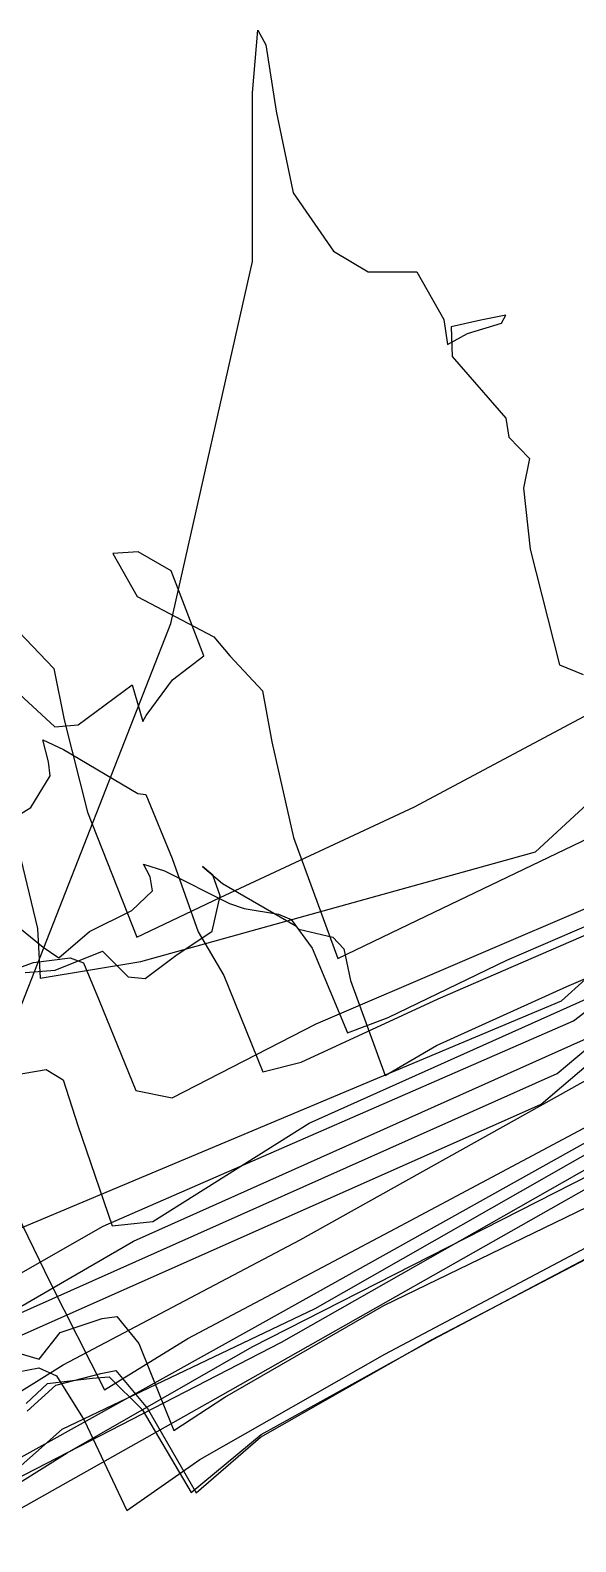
# Model space of a CAD drawing. Header units: millimetres. Extents: x -6 to 13, y -285 to 1.
# Drawn here: x -1.822 to -1.081, y -1.196 to 0.857 of the extents above; entities that cross this region are included whole.
import ezdxf

# ---------------------------------------------------------------- set-up
doc = ezdxf.new("R2010")
doc.units = ezdxf.units.MM
for name, color, linetype in [('20141128', 145, 'Continuous'), ('20141216', 40, 'Continuous'), ('20150317', 54, 'Continuous'), ('20150525', 177, 'Continuous'), ('20150619', 122, 'Continuous'), ('20151020', 220, 'Continuous'), ('20151209', 128, 'Continuous'), ('20160126', 20, 'Continuous'), ('20160401', 141, 'Continuous'), ('20160920', 48, 'Continuous'), ('20161011', 208, 'Continuous'), ('20161124', 188, 'Continuous'), ('20161222', 142, 'Continuous'), ('20170213', 4, 'Continuous'), ('20170413', 115, 'Continuous'), ('20170622', 148, 'Continuous'), ('20170925', 79, 'Continuous'), ('20180328', 34, 'Continuous'), ('20180507', 185, 'Continuous'), ('20180702', 47, 'Continuous'), ('20181022', 205, 'Continuous'), ('20190208', 168, 'Continuous'), ('20190618', 77, 'Continuous'), ('20190722', 203, 'Continuous'), ('20190919', 195, 'Continuous')]:
    doc.layers.add(name, color=color, linetype=linetype)

msp = doc.modelspace()

# ---------------------------------------------------------------- linework, layer by layer
at = {"layer": '20141128'}
for p, q in [((-1.1748, -0.4061, -48.6), (-0.6292, -0.1711, -49.2)), ((-1.6593, -0.2932, -42.6), (-1.6683, -0.2759, -43.2)), ((-1.6683, -0.2759, -43.2), (-1.6394, -0.2849, -43.8)), ((-1.6394, -0.2849, -43.8), (-1.5514, -0.3295, -44.4)), ((-1.6559, -0.312, -42), (-1.6593, -0.2932, -42.6)), ((-1.6842, -0.339, -41.4), (-1.6559, -0.312, -42)), ((-1.7417, -0.3673, -40.8), (-1.6842, -0.339, -41.4)), ((-1.5514, -0.3295, -44.4), (-1.5315, -0.3362, -45)), ((-1.5315, -0.3362, -45), (-1.4847, -0.3439, -45.6)), ((-1.4847, -0.3439, -45.6), (-1.4676, -0.351, -46.2)), ((-1.8511, -0.3504, -39), (-1.8046, -0.3888, -39.6)), ((-1.783, -0.4031, -40.2), (-1.7417, -0.3673, -40.8)), ((-1.4676, -0.351, -46.2), (-1.4391, -0.3899, -46.8)), ((-1.8046, -0.3888, -39.6), (-1.783, -0.4031, -40.2)), ((-1.4391, -0.3899, -46.8), (-1.3912, -0.505, -47.4)), ((-1.336, -0.4841, -48), (-1.1748, -0.4061, -48.6)), ((-1.3912, -0.505, -47.4), (-1.336, -0.4841, -48))]:
    msp.add_line(p, q, dxfattribs=at)
at = {"layer": '20141216'}
for p, q in [((-1.093, -0.442, -48.6), (-0.524, -0.195, -49.2)), ((-1.574, -0.291, -42.6), (-1.588, -0.279, -43.2)), ((-1.588, -0.279, -43.2), (-1.561, -0.302, -43.8)), ((-1.564, -0.319, -42), (-1.574, -0.291, -42.6)), ((-1.561, -0.302, -43.8), (-1.462, -0.359, -44.4)), ((-1.575, -0.367, -41.4), (-1.564, -0.319, -42)), ((-1.624, -0.4, -40.8), (-1.575, -0.367, -41.4)), ((-1.462, -0.359, -44.4), (-1.457, -0.364, -45)), ((-1.457, -0.364, -45), (-1.411, -0.375, -45.6)), ((-1.411, -0.375, -45.6), (-1.396, -0.391, -46.2)), ((-1.788, -0.42, -38.4), (-1.724, -0.394, -39)), ((-1.724, -0.394, -39), (-1.689, -0.429, -39.6)), ((-1.666, -0.431, -40.2), (-1.624, -0.4, -40.8)), ((-1.396, -0.391, -46.2), (-1.387, -0.434, -46.8)), ((-1.829, -0.423, -37.8), (-1.788, -0.42, -38.4)), ((-1.689, -0.429, -39.6), (-1.666, -0.431, -40.2)), ((-1.387, -0.434, -46.8), (-1.34, -0.563, -47.4)), ((-1.27, -0.522, -48), (-1.093, -0.442, -48.6)), ((-1.34, -0.563, -47.4), (-1.27, -0.522, -48))]:
    msp.add_line(p, q, dxfattribs=at)
at = {"layer": '20150317'}
for p, q in [((-1.797, -0.137, -42.6), (-1.805, -0.107, -43.2)), ((-1.805, -0.107, -43.2), (-1.777, -0.12, -43.8)), ((-1.777, -0.12, -43.8), (-1.676, -0.18, -44.4)), ((-1.795, -0.156, -42), (-1.797, -0.137, -42.6)), ((-1.821, -0.199, -41.4), (-1.795, -0.156, -42)), ((-1.676, -0.18, -44.4), (-1.665, -0.181, -45)), ((-1.665, -0.181, -45), (-1.629, -0.268, -45.6)), ((-1.883, -0.237, -40.8), (-1.821, -0.199, -41.4)), ((-1.268, -0.459, -48.6), (-0.648, -0.189, -49.2)), ((-1.629, -0.268, -45.6), (-1.594, -0.368, -46.2)), ((-1.594, -0.368, -46.2), (-1.559, -0.427, -46.8)), ((-1.559, -0.427, -46.8), (-1.506, -0.558, -47.4)), ((-1.454, -0.545, -48), (-1.268, -0.459, -48.6)), ((-1.506, -0.558, -47.4), (-1.454, -0.545, -48))]:
    msp.add_line(p, q, dxfattribs=at)
at = {"layer": '20150525'}
for p, q in [((-1.1358, -0.2591, -49.2), (-0.7005, 0.1432, -49.8)), ((-1.8493, -0.2087, -46.8), (-1.812, -0.3631, -47.4)), ((-1.6719, -0.4082, -48.6), (-1.1358, -0.2591, -49.2)), ((-1.812, -0.3631, -47.4), (-1.8084, -0.4308, -48)), ((-1.8084, -0.4308, -48), (-1.6719, -0.4082, -48.6))]:
    msp.add_line(p, q, dxfattribs=at)
at = {"layer": '20150619'}
for p, q in [((-1.52, 0.772, -34.8), (-1.513, 0.857, -35.4)), ((-1.513, 0.857, -35.4), (-1.502, 0.837, -36)), ((-1.502, 0.837, -36), (-1.488, 0.747, -36.6)), ((-1.52, 0.543, -34.2), (-1.52, 0.772, -34.8)), ((-1.488, 0.747, -36.6), (-1.465, 0.636, -37.2)), ((-1.465, 0.636, -37.2), (-1.41, 0.557, -37.8)), ((-1.41, 0.557, -37.8), (-1.363, 0.529, -38.4)), ((-1.631, 0.051, -33.6), (-1.52, 0.543, -34.2)), ((-1.363, 0.529, -38.4), (-1.297, 0.529, -39)), ((-1.297, 0.529, -39), (-1.26, 0.464, -39.6)), ((-1.26, 0.464, -39.6), (-1.255, 0.43, -40.2)), ((-1.21, 0.463, -42.6), (-1.25, 0.454, -43.2)), ((-1.25, 0.454, -43.2), (-1.249, 0.414, -43.8)), ((-1.228, 0.445, -40.8), (-1.182, 0.459, -41.4)), ((-1.176, 0.47, -42), (-1.21, 0.463, -42.6)), ((-1.182, 0.459, -41.4), (-1.176, 0.47, -42)), ((-1.255, 0.43, -40.2), (-1.228, 0.445, -40.8)), ((-1.249, 0.414, -43.8), (-1.176, 0.33, -44.4)), ((-1.176, 0.33, -44.4), (-1.172, 0.304, -45)), ((-1.172, 0.304, -45), (-1.144, 0.275, -45.6)), ((-1.144, 0.275, -45.6), (-1.152, 0.235, -46.2)), ((-1.152, 0.235, -46.2), (-1.143, 0.152, -46.8)), ((-1.143, 0.152, -46.8), (-1.103, -0.005, -47.4)), ((-1.887, -0.602, -33), (-1.631, 0.051, -33.6)), ((-1.103, -0.005, -47.4), (-1.071, -0.018, -48))]:
    msp.add_line(p, q, dxfattribs=at)
at = {"layer": '20151020'}
for p, q in [((-1.274, -0.9209, -48.6), (-0.5342, -0.5292, -49.2)), ((-1.5082, -1.0506, -48), (-1.274, -0.9209, -48.6)), ((-1.8273, -1.0083, -44.4), (-1.7986, -0.9815, -45)), ((-1.7986, -0.9815, -45), (-1.7377, -0.9739, -45.6)), ((-1.7377, -0.9739, -45.6), (-1.7146, -0.9721, -46.2)), ((-1.7146, -0.9721, -46.2), (-1.6698, -1.0168, -46.8)), ((-1.6698, -1.0168, -46.8), (-1.6032, -1.1293, -47.4)), ((-1.6032, -1.1293, -47.4), (-1.5082, -1.0506, -48))]:
    msp.add_line(p, q, dxfattribs=at)
at = {"layer": '20151209'}
for p, q in [((-1.2769, -0.922, -48.6), (-0.5376, -0.5358, -49.2)), ((-1.5093, -1.0541, -48), (-1.2769, -0.922, -48.6)), ((-1.7263, -0.9676, -45.6), (-1.7055, -0.9638, -46.2)), ((-1.7055, -0.9638, -46.2), (-1.6625, -1.0152, -46.8)), ((-1.826, -1.0188, -44.4), (-1.7872, -0.9837, -45)), ((-1.7872, -0.9837, -45), (-1.7263, -0.9676, -45.6)), ((-1.6625, -1.0152, -46.8), (-1.5966, -1.13, -47.4)), ((-1.5966, -1.13, -47.4), (-1.5093, -1.0541, -48))]:
    msp.add_line(p, q, dxfattribs=at)
at = {"layer": '20160126'}
for p, q in [((-1.3416, -0.8756, -48.6), (-0.6677, -0.5483, -49.2)), ((-1.5576, -1, -48), (-1.3416, -0.8756, -48.6)), ((-1.7812, -0.9119, -45), (-1.7244, -0.8931, -45.6)), ((-1.7244, -0.8931, -45.6), (-1.7045, -0.8903, -46.2)), ((-1.7045, -0.8903, -46.2), (-1.6745, -0.927, -46.8)), ((-1.9284, -0.914, -43.8), (-1.8097, -0.9481, -44.4)), ((-1.8097, -0.9481, -44.4), (-1.7812, -0.9119, -45)), ((-1.6745, -0.927, -46.8), (-1.6271, -1.0454, -47.4)), ((-1.6271, -1.0454, -47.4), (-1.5576, -1, -48))]:
    msp.add_line(p, q, dxfattribs=at)
at = {"layer": '20160401'}
for p, q in [((-1.4337, -0.4928, -48.6), (-0.8158, -0.2279, -49.2)), ((-1.8687, -0.4276, -44.4), (-1.8175, -0.4093, -45)), ((-1.8175, -0.4093, -45), (-1.7677, -0.4029, -45.6)), ((-1.7677, -0.4029, -45.6), (-1.7497, -0.4097, -46.2)), ((-1.7497, -0.4097, -46.2), (-1.7285, -0.4612, -46.8)), ((-1.7285, -0.4612, -46.8), (-1.6785, -0.5835, -47.4)), ((-1.6294, -0.5931, -48), (-1.4337, -0.4928, -48.6)), ((-1.6785, -0.5835, -47.4), (-1.6294, -0.5931, -48))]:
    msp.add_line(p, q, dxfattribs=at)
at = {"layer": '20160920'}
for p, q in [((-1.3403, -0.9416, -48.6), (-0.5467, -0.5208, -49.2)), ((-1.5914, -1.0848, -48), (-1.3403, -0.9416, -48.6)), ((-1.8707, -0.9717, -45), (-1.8102, -0.9601, -45.6)), ((-1.8102, -0.9601, -45.6), (-1.7861, -0.971, -46.2)), ((-1.7861, -0.971, -46.2), (-1.7486, -1.0312, -46.8)), ((-1.7486, -1.0312, -46.8), (-1.6908, -1.1538, -47.4)), ((-1.6908, -1.1538, -47.4), (-1.5914, -1.0848, -48))]:
    msp.add_line(p, q, dxfattribs=at)
at = {"layer": '20161011'}
for p, q in [((-1.5203, -0.9316, -48.6), (-0.7153, -0.5212, -49.2)), ((-1.772, -1.0757, -48), (-1.5203, -0.9316, -48.6)), ((-1.8916, -1.1505, -47.4), (-1.772, -1.0757, -48))]:
    msp.add_line(p, q, dxfattribs=at)
at = {"layer": '20161124'}
for p, q in [((-1.6754, 0.1484, -42.6), (-1.7098, 0.1463, -43.2)), ((-1.7098, 0.1463, -43.2), (-1.6767, 0.0876, -43.8)), ((-1.6304, 0.1226, -42), (-1.6754, 0.1484, -42.6)), ((-1.586, 0.0072, -41.4), (-1.6304, 0.1226, -42)), ((-1.6767, 0.0876, -43.8), (-1.5727, 0.0329, -44.4)), ((-1.5727, 0.0329, -44.4), (-1.551, 0.007, -45)), ((-1.6288, -0.0253, -40.8), (-1.586, 0.0072, -41.4)), ((-1.551, 0.007, -45), (-1.5065, -0.0402, -45.6)), ((-1.8548, -0.0282, -37.2), (-1.7888, -0.0894, -37.8)), ((-1.7569, -0.0865, -38.4), (-1.6837, -0.0323, -39)), ((-1.6837, -0.0323, -39), (-1.669, -0.0822, -39.6)), ((-1.6644, -0.0741, -40.2), (-1.6288, -0.0253, -40.8)), ((-1.5065, -0.0402, -45.6), (-1.494, -0.1095, -46.2)), ((-1.669, -0.0822, -39.6), (-1.6644, -0.0741, -40.2)), ((-1.7888, -0.0894, -37.8), (-1.7569, -0.0865, -38.4)), ((-1.494, -0.1095, -46.2), (-1.4645, -0.2398, -46.8)), ((-1.4645, -0.2398, -46.8), (-1.4041, -0.4039, -47.4)), ((-1.2961, -0.3519, -48), (-1.04, -0.2294, -48.6)), ((-1.4041, -0.4039, -47.4), (-1.2961, -0.3519, -48))]:
    msp.add_line(p, q, dxfattribs=at)
at = {"layer": '20161222'}
for p, q in [((-1.3, -0.198, -48.6), (-0.438, 0.262, -49.2)), ((-1.838, 0.04, -45), (-1.79, -0.01, -45.6)), ((-1.79, -0.01, -45.6), (-1.776, -0.08, -46.2)), ((-1.776, -0.08, -46.2), (-1.744, -0.205, -46.8)), ((-1.744, -0.205, -46.8), (-1.677, -0.375, -47.4)), ((-1.564, -0.321, -48), (-1.3, -0.198, -48.6)), ((-1.677, -0.375, -47.4), (-1.564, -0.321, -48))]:
    msp.add_line(p, q, dxfattribs=at)
at = {"layer": '20170213'}
for p, q in [((-1.4433, -0.6279, -48.6), (-0.7206, -0.3037, -49.2)), ((-1.861, -0.5654, -45), (-1.8005, -0.5546, -45.6)), ((-1.8005, -0.5546, -45.6), (-1.7773, -0.5686, -46.2)), ((-1.7773, -0.5686, -46.2), (-1.7572, -0.6309, -46.8)), ((-1.7572, -0.6309, -46.8), (-1.7109, -0.7671, -47.4)), ((-1.6553, -0.7614, -48), (-1.4433, -0.6279, -48.6)), ((-1.7109, -0.7671, -47.4), (-1.6553, -0.7614, -48))]:
    msp.add_line(p, q, dxfattribs=at)
at = {"layer": '20170413'}
for p, q in [((-1.0838, -0.4889, -49.2), (-0.4305, 0.0208, -49.8)), ((-1.7228, -0.7674, -48.6), (-1.0838, -0.4889, -49.2)), ((-1.9105, -0.8743, -48), (-1.7228, -0.7674, -48.6))]:
    msp.add_line(p, q, dxfattribs=at)
at = {"layer": '20170622'}
for p, q in [((-1.6815, -0.788, -48.6), (-0.9539, -0.4623, -49.2)), ((-1.8666, -0.8947, -48), (-1.6815, -0.788, -48.6))]:
    msp.add_line(p, q, dxfattribs=at)
at = {"layer": '20170925'}
for p, q in [((-1.326, -0.771, -48.6), (-0.443, -0.3, -49.2)), ((-1.84, -0.751, -46.2), (-1.795, -0.844, -46.8)), ((-1.608, -0.92, -48), (-1.326, -0.771, -48.6)), ((-1.795, -0.844, -46.8), (-1.721, -0.99, -47.4)), ((-1.721, -0.99, -47.4), (-1.608, -0.92, -48))]:
    msp.add_line(p, q, dxfattribs=at)
at = {"layer": '20180328'}
for p, q in [((-1.4551, -0.7864, -48.6), (-0.4468, -0.2222, -49.2)), ((-1.7771, -0.9561, -48), (-1.4551, -0.7864, -48.6)), ((-1.9328, -1.0529, -47.4), (-1.7771, -0.9561, -48))]:
    msp.add_line(p, q, dxfattribs=at)
at = {"layer": '20180507'}
for p, q in [((-1.4809, -0.925, -48.6), (-0.4634, -0.3471, -49.2)), ((-1.8435, -1.1121, -48), (-1.4809, -0.925, -48.6))]:
    msp.add_line(p, q, dxfattribs=at)
at = {"layer": '20180702'}
for p, q in [((-1.435, -0.8794, -48.6), (-0.4063, -0.2931, -49.2)), ((-1.7785, -1.0434, -48), (-1.435, -0.8794, -48.6)), ((-1.9515, -1.1963, -47.4), (-1.7785, -1.0434, -48))]:
    msp.add_line(p, q, dxfattribs=at)
at = {"layer": '20181022'}
for p, q in [((-1.128, -0.602, -49.2), (-0.475, -0.044, -49.8)), ((-1.871, -0.932, -48.6), (-1.128, -0.602, -49.2))]:
    msp.add_line(p, q, dxfattribs=at)
at = {"layer": '20190208'}
for p, q in [((-1.1063, -0.5601, -49.2), (-0.4176, 0.0177, -49.8)), ((-1.8511, -0.8925, -48.6), (-1.1063, -0.5601, -49.2))]:
    msp.add_line(p, q, dxfattribs=at)
at = {"layer": '20190618'}
for p, q in [((-1.5636, -0.9981, -48.6), (-0.4855, -0.3873, -49.2)), ((-1.9056, -1.1907, -48), (-1.5636, -0.9981, -48.6))]:
    msp.add_line(p, q, dxfattribs=at)
at = {"layer": '20190722'}
for p, q in [((-1.5211, -0.9071, -48.6), (-0.4519, -0.3099, -49.2)), ((-1.862, -1.0968, -48), (-1.5211, -0.9071, -48.6))]:
    msp.add_line(p, q, dxfattribs=at)
at = {"layer": '20190919'}
for p, q in [((-1.1001, -0.4615, -49.2), (-0.4576, 0.1196, -49.8)), ((-1.9105, -0.8019, -48.6), (-1.1001, -0.4615, -49.2))]:
    msp.add_line(p, q, dxfattribs=at)

doc.saveas('drawing.dxf')
